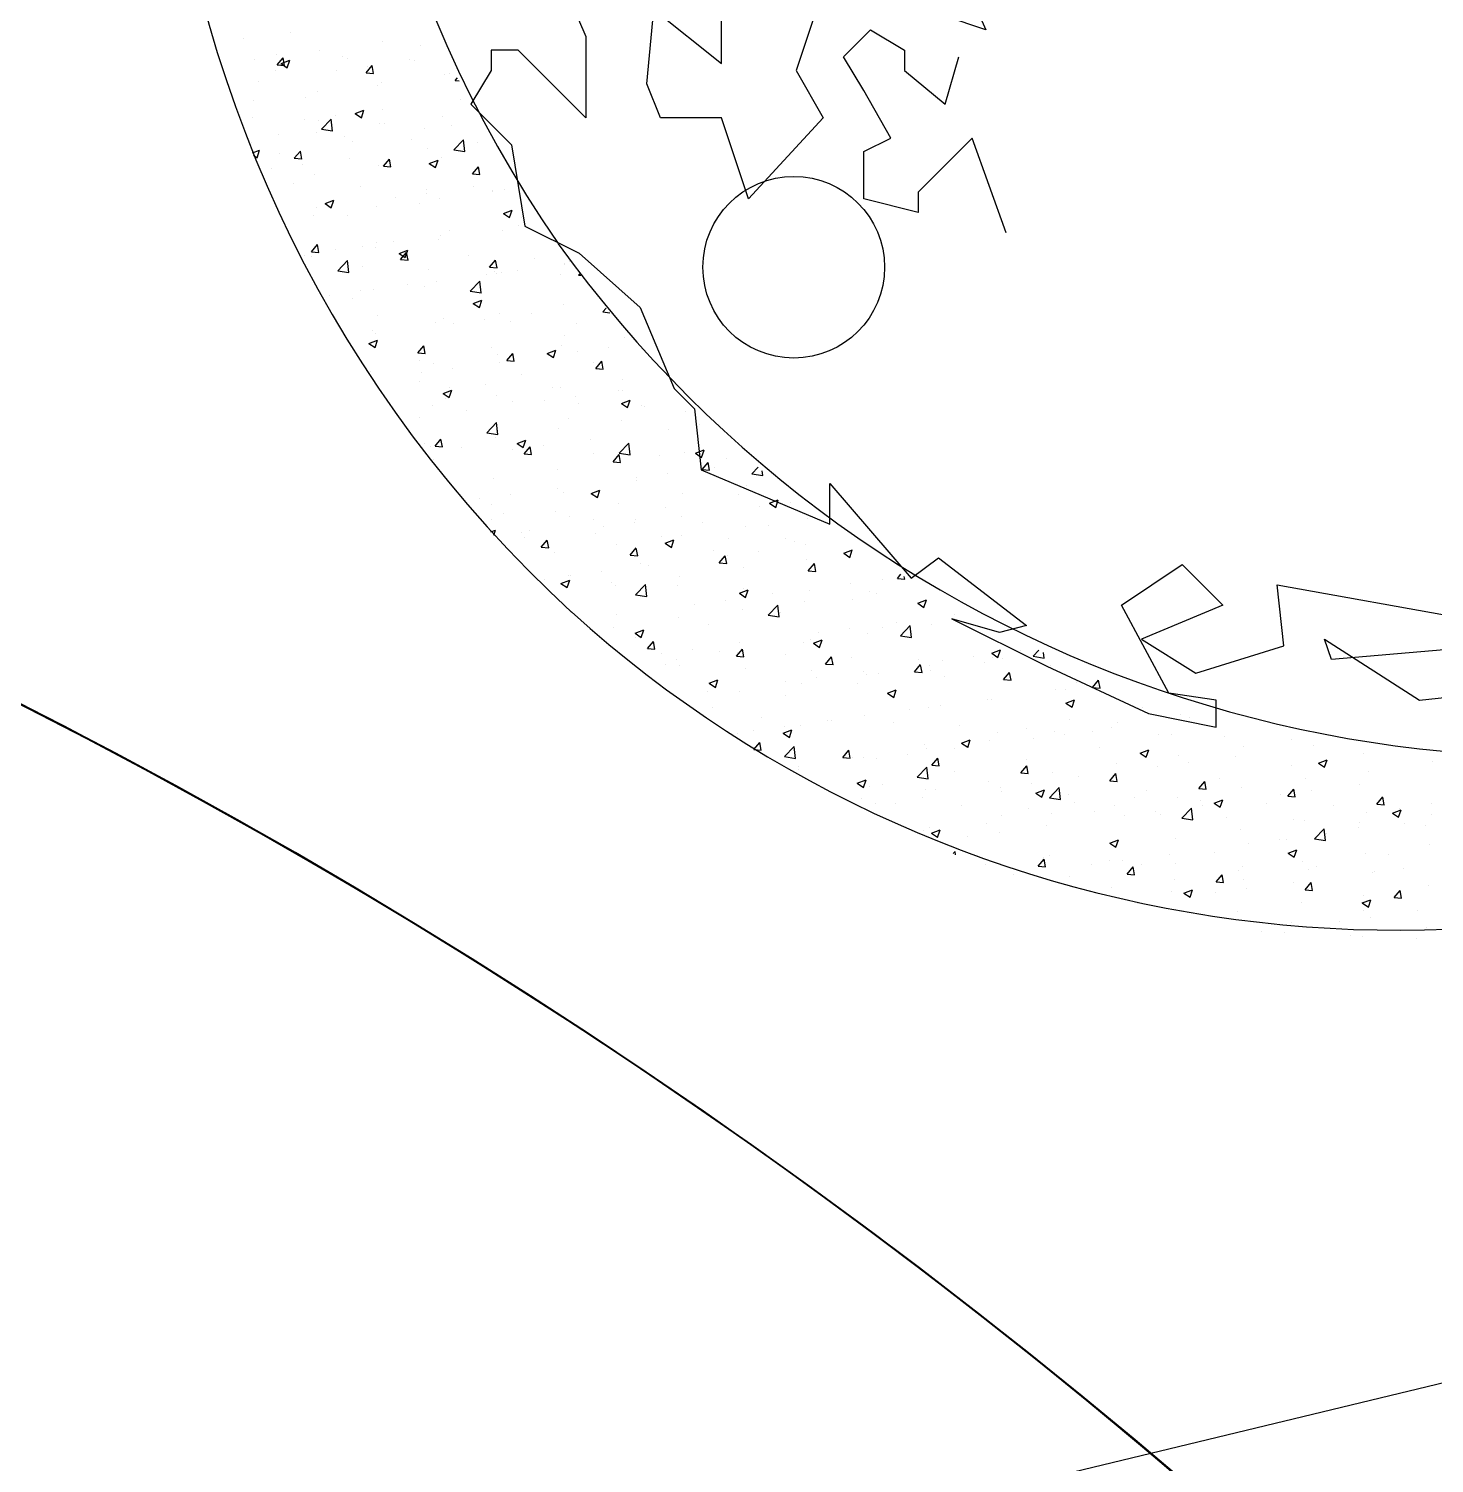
# Model space of a CAD drawing. Extents: x 652 to 897, y 187 to 370.
# Drawn here: x 833.839 to 834.377, y 228.472 to 229.021 of the extents above; entities that cross this region are included whole.
import ezdxf

# ---------------------------------------------------------------- set-up
doc = ezdxf.new("R2010")
doc.units = 0
doc.layers.get('0').update_dxf_attribs({"linetype": 'CONTINUOUS'})
doc.layers.add('40', color=3, linetype='CONTINUOUS')
doc.layers.add('ROAD', color=1, linetype='CONTINUOUS')

# ---------------------------------------------------------------- blocks, each defined once
blk = doc.blocks.new('PLANT90')
for radius, start, end in [(5000, 98.1984, 120.329), (5000, 53.1984, 75.329), (4350, 98.1984, 120.329), (4350, 53.1984, 75.329), (5000, 143.1984, 165.329), (4350, 143.1984, 165.329), (5000, 8.1984, 30.329), (4350, 8.1984, 30.329), (4350, 188.1984, 210.329), (5000, 188.1984, 210.329), (4350, 323.1984, 345.329), (5000, 323.1984, 345.329), (4350, 233.1984, 255.329), (4350, 278.1984, 300.329), (5000, 233.1984, 255.329), (5000, 278.1984, 300.329)]:
    blk.add_arc((121.2, -11.9), radius, start, end)
blk = doc.blocks.new('WH34')
at = {"layer": '40', "color": 3}
for p, q in [((-261.46, -85.57), (-261.46, -85.57)), ((-251.99, -84.32), (-251.99, -84.32)), ((-233.46, -86.16), (-233.46, -86.16)), ((-254.89, -88.72), (-254.89, -88.72)), ((-254.77, -90.92), (-253.56, -89.48)), ((-253.27, -91.05), (-253.56, -89.49)), ((-246.29, -87.92), (-246.29, -87.92)), ((-241.55, -89.29), (-241.55, -89.29)), ((-240.56, -89.56), (-240.56, -89.56)), ((-225.98, -87.06), (-225.98, -87.06)), ((-259.28, -89.79), (-259.28, -89.79)), ((-255.14, -92.07), (-255.14, -92.07)), ((-254.77, -90.92), (-253.27, -91.05)), ((-253.95, -90.62), (-252.2, -89.95)), ((-253.95, -90.62), (-252.71, -91.46)), ((-252.71, -91.46), (-252.2, -89.95)), ((-242.77, -92.1), (-242.77, -92.1)), ((-236.84, -92.49), (-235.63, -91.05)), ((-236.52, -91.28), (-236.52, -91.28)), ((-235.34, -92.62), (-235.63, -91.05)), ((-228.2, -89.85), (-228.2, -89.85)), ((-227.05, -90.03), (-227.05, -90.03)), ((-258.56, -94.18), (-258.56, -94.18)), ((-236.84, -92.49), (-235.34, -92.62)), ((-234.57, -95.05), (-234.57, -95.05)), ((-233.76, -94.48), (-233.76, -94.48)), ((-221.13, -92.88), (-221.13, -92.88)), ((-219.99, -92.55), (-219.99, -92.55)), ((-218.9, -94.06), (-218.42, -93.48)), ((-218.9, -94.06), (-218.1, -94.13)), ((-259.58, -98.11), (-259.58, -98.11)), ((-249.15, -97.56), (-249.15, -97.56)), ((-246.6, -96.24), (-246.6, -96.24)), ((-217.84, -97.82), (-217.84, -97.82)), ((-243.09, -101.14), (-243.09, -101.14)), ((-239.03, -100.69), (-237.28, -100.02)), ((-239.03, -100.69), (-237.79, -101.53)), ((-237.79, -101.53), (-237.28, -100.02)), ((-233.62, -99.89), (-233.62, -99.89)), ((-259.76, -101.5), (-259.76, -101.5)), ((-249.35, -101.96), (-249.35, -101.96)), ((-246.42, -102.06), (-246.42, -102.06)), ((-245.85, -103.87), (-243.91, -101.84)), ((-245.85, -103.87), (-243.63, -104.21)), ((-243.63, -104.22), (-243.91, -101.84)), ((-234.06, -102.8), (-234.06, -102.8)), ((-233.07, -102.63), (-233.07, -102.63)), ((-225.03, -103.8), (-225.03, -103.8)), ((-221.44, -101.2), (-221.44, -101.2)), ((-219.72, -103.19), (-219.72, -103.19)), ((-259.88, -106.44), (-259.88, -106.44)), ((-254.49, -104.86), (-254.49, -104.86)), ((-246.9, -104.56), (-246.9, -104.56)), ((-241.14, -105.42), (-241.14, -105.42)), ((-239.61, -106.31), (-239.61, -106.31)), ((-227.8, -105.99), (-227.8, -105.99)), ((-219.17, -108.01), (-217.23, -105.98)), ((-218.15, -106.85), (-218.15, -106.85)), ((-216.95, -108.35), (-217.23, -105.98)), ((-214.45, -106.55), (-214.45, -106.55)), ((-259.71, -108.63), (-258.29, -108.08)), ((-259.52, -109.1), (-258.79, -109.59)), ((-258.79, -109.59), (-258.29, -108.08)), ((-254.19, -108.81), (-254.19, -108.81)), ((-251.3, -109.72), (-250.09, -108.29)), ((-251.3, -109.72), (-249.8, -109.85)), ((-249.8, -109.86), (-250.09, -108.29)), ((-240.2, -109.75), (-240.2, -109.75)), ((-224.41, -107.68), (-224.41, -107.68)), ((-221.74, -109.52), (-221.74, -109.52)), ((-219.17, -108.01), (-216.95, -108.35)), ((-255.93, -111.82), (-255.93, -111.82)), ((-249.67, -111), (-249.67, -111)), ((-234.37, -111.12), (-234.37, -111.12)), ((-233.37, -111.29), (-232.16, -109.86)), ((-233.37, -111.29), (-231.87, -111.42)), ((-231.87, -111.43), (-232.16, -109.86)), ((-224.11, -110.75), (-222.36, -110.08)), ((-224.11, -110.75), (-222.86, -111.59)), ((-222.87, -111.6), (-222.36, -110.08)), ((-215.44, -112.86), (-214.23, -111.43)), ((-213.94, -112.99), (-214.23, -111.43)), ((-251.39, -114.77), (-251.39, -114.77)), ((-247.2, -112.88), (-247.2, -112.88)), ((-238.04, -115.33), (-238.04, -115.33)), ((-215.44, -112.86), (-213.94, -112.99)), ((-215.26, -115.47), (-215.26, -115.47)), ((-245.11, -118.82), (-243.36, -118.15)), ((-243.87, -119.66), (-243.36, -118.15)), ((-230.99, -117.54), (-230.99, -117.54)), ((-224.73, -116.71), (-224.73, -116.71)), ((-224.7, -115.9), (-224.7, -115.9)), ((-222.04, -117.85), (-222.04, -117.85)), ((-211.48, -116.22), (-211.48, -116.22)), ((-211.35, -116.46), (-211.35, -116.46)), ((-209.06, -115.97), (-209.06, -115.97)), ((-247.51, -121.21), (-247.51, -121.21)), ((-246.78, -119.61), (-246.78, -119.61)), ((-245.11, -118.82), (-243.87, -119.66)), ((-240.64, -121.22), (-240.64, -121.22)), ((-234.67, -119.45), (-234.67, -119.45)), ((-226.06, -118.72), (-226.06, -118.72)), ((-209.19, -120.82), (-207.43, -120.15)), ((-209.19, -120.82), (-207.94, -121.66)), ((-207.94, -121.66), (-207.44, -120.15)), ((-220.07, -124.21), (-220.07, -124.21)), ((-206.05, -123.25), (-206.05, -123.25)), ((-205.49, -121.71), (-205.49, -121.71)), ((-247.83, -128.53), (-246.62, -127.09)), ((-246.34, -128.66), (-246.63, -127.09)), ((-234.65, -126.71), (-234.65, -126.71)), ((-231.31, -126.57), (-231.31, -126.57)), ((-222.35, -126.17), (-222.35, -126.17)), ((-221.84, -125.33), (-221.84, -125.33)), ((-209.36, -124.29), (-209.36, -124.29)), ((-249.23, -129.21), (-249.23, -129.21)), ((-247.83, -128.53), (-246.34, -128.66)), ((-247.81, -129.53), (-247.81, -129.53)), ((-242.91, -128.11), (-242.91, -128.11)), ((-237.57, -127.4), (-237.57, -127.4)), ((-234.98, -127.77), (-234.98, -127.77)), ((-230.19, -128.88), (-228.44, -128.21)), ((-230.19, -128.88), (-228.95, -129.72)), ((-229.9, -130.1), (-228.69, -128.66)), ((-229.57, -128.67), (-229.57, -128.67)), ((-228.95, -129.72), (-228.44, -128.21)), ((-228.4, -130.23), (-228.69, -128.66)), ((-216.22, -129.24), (-216.22, -129.24)), ((-202.88, -129.8), (-202.88, -129.8)), ((-242.54, -132.36), (-240.59, -130.33)), ((-242.54, -132.36), (-240.32, -132.7)), ((-240.32, -132.71), (-240.59, -130.33)), ((-237.64, -131.47), (-237.64, -131.47)), ((-229.9, -130.1), (-228.4, -130.23)), ((-224.3, -132.03), (-224.3, -132.03)), ((-211.97, -131.67), (-210.76, -130.23)), ((-211.97, -131.67), (-210.47, -131.8)), ((-210.95, -132.6), (-210.95, -132.6)), ((-210.47, -131.8), (-210.76, -130.23)), ((-209.67, -132.62), (-209.67, -132.62)), ((-206.37, -132.28), (-206.37, -132.28)), ((-196.9, -131.04), (-196.9, -131.04)), ((-196.83, -130.86), (-196.83, -130.86)), ((-195.94, -130.46), (-195.94, -130.46)), ((-228.42, -135.19), (-228.42, -135.19)), ((-225.1, -135.46), (-225.1, -135.46)), ((-222.65, -134.49), (-222.65, -134.49)), ((-215.86, -136.5), (-213.91, -134.47)), ((-213.64, -136.84), (-213.91, -134.47)), ((-212.63, -133.11), (-212.63, -133.11)), ((-210.52, -132.96), (-210.52, -132.96)), ((-197.6, -133.16), (-197.6, -133.16)), ((-194.03, -133.24), (-193.81, -132.97)), ((-194.03, -133.24), (-193.59, -133.27)), ((-244.14, -137.26), (-244.14, -137.26)), ((-239.68, -137.96), (-239.68, -137.96)), ((-237.88, -136.43), (-237.88, -136.43)), ((-235.28, -136.09), (-235.28, -136.09)), ((-215.86, -136.5), (-213.63, -136.84)), ((-215.27, -138.95), (-213.52, -138.28)), ((-214.03, -139.79), (-213.52, -138.28)), ((-234.54, -141.38), (-234.54, -141.38)), ((-215.27, -138.95), (-214.02, -139.79)), ((-209.97, -140.94), (-209.97, -140.94)), ((-203.48, -140.9), (-203.48, -140.9)), ((-197.14, -139.18), (-197.14, -139.18)), ((-189.18, -140.64), (-188.49, -139.92)), ((-189.18, -140.64), (-187.74, -140.86)), ((-235.58, -144.41), (-235.58, -144.41)), ((-222.96, -142.81), (-222.96, -142.81)), ((-221.2, -141.95), (-221.2, -141.95)), ((-219.2, -142.97), (-219.2, -142.97)), ((-212.95, -142.14), (-212.95, -142.14)), ((-207.85, -142.51), (-207.85, -142.51)), ((-194.5, -143.07), (-194.5, -143.07)), ((-236.27, -147.01), (-234.52, -146.34)), ((-236.27, -147.01), (-235.03, -147.85)), ((-235.03, -147.85), (-234.52, -146.34)), ((-234.99, -145.05), (-234.99, -145.05)), ((-196.97, -145.37), (-196.97, -145.37)), ((-184.81, -145.9), (-184.81, -145.9)), ((-226.43, -148.9), (-225.22, -147.47)), ((-226.43, -148.9), (-224.93, -149.03)), ((-224.94, -149.04), (-225.22, -147.47)), ((-211.55, -147.87), (-211.55, -147.87)), ((-210.28, -149.26), (-210.28, -149.26)), ((-208.5, -150.47), (-207.29, -149.03)), ((-207, -150.6), (-207.29, -149.04)), ((-200.35, -149.01), (-198.6, -148.34)), ((-200.35, -149.01), (-199.1, -149.85)), ((-199.1, -149.86), (-198.6, -148.34)), ((-197.44, -147.5), (-197.44, -147.5)), ((-194.27, -148.68), (-194.27, -148.68)), ((-188.01, -147.86), (-188.01, -147.86)), ((-235.89, -152.74), (-235.89, -152.74)), ((-226.13, -150.38), (-226.13, -150.38)), ((-225.78, -152.83), (-225.78, -152.83)), ((-223.26, -151.14), (-223.26, -151.14)), ((-219.52, -152), (-219.52, -152)), ((-210.05, -150.76), (-210.05, -150.76)), ((-208.5, -150.47), (-207, -150.6)), ((-190.98, -150.86), (-190.98, -150.86)), ((-190.57, -152.04), (-189.36, -150.6)), ((-190.57, -152.04), (-189.07, -152.17)), ((-189.07, -152.17), (-189.36, -150.61)), ((-226.06, -154.72), (-226.06, -154.72)), ((-220.14, -155.87), (-220.14, -155.87)), ((-212.72, -155.28), (-212.72, -155.28)), ((-205.56, -153.36), (-205.56, -153.36)), ((-199.37, -155.85), (-199.37, -155.85)), ((-197.74, -155.82), (-197.74, -155.82)), ((-185.12, -154.22), (-185.12, -154.22)), ((-221.35, -157.08), (-219.6, -156.41)), ((-221.35, -157.08), (-220.11, -157.92)), ((-220.79, -158.08), (-220.79, -158.08)), ((-220.11, -157.92), (-219.6, -156.41)), ((-210.58, -157.58), (-210.58, -157.58)), ((-207.45, -158.64), (-207.45, -158.64)), ((-200.84, -158.54), (-200.84, -158.54)), ((-194.58, -157.72), (-194.58, -157.72)), ((-186.03, -156.41), (-186.03, -156.41)), ((-185.42, -159.08), (-183.67, -158.41)), ((-185.12, -156.47), (-185.12, -156.47)), ((-184.18, -159.92), (-183.67, -158.41)), ((-223.56, -159.46), (-223.56, -159.46)), ((-216.63, -160.62), (-216.63, -160.62)), ((-194.1, -159.21), (-194.1, -159.21)), ((-185.42, -159.08), (-184.18, -159.92)), ((-181.43, -159.61), (-181.43, -159.61)), ((-180.76, -159.77), (-180.76, -159.77)), ((-172.44, -160.67), (-172.44, -160.67)), ((-226.1, -161.86), (-226.1, -161.86)), ((-212.54, -164.99), (-210.6, -162.96)), ((-210.32, -165.34), (-210.6, -162.96)), ((-210.59, -164.61), (-210.59, -164.61)), ((-198.05, -164.15), (-198.05, -164.15)), ((-196.01, -162.11), (-196.01, -162.11)), ((-185.42, -162.55), (-185.42, -162.55)), ((-175.9, -164.25), (-175.9, -164.25)), ((-169.64, -163.43), (-169.64, -163.43)), ((-225.17, -167.12), (-225.17, -167.12)), ((-222.96, -167.71), (-221.76, -166.27)), ((-221.47, -167.84), (-221.76, -166.27)), ((-212.54, -164.99), (-210.32, -165.33)), ((-210.88, -165.91), (-210.88, -165.91)), ((-206.43, -167.14), (-204.68, -166.47)), ((-206.43, -167.14), (-205.18, -167.98)), ((-205.19, -167.98), (-204.68, -166.47)), ((-201.16, -167.58), (-201.16, -167.58)), ((-191.69, -166.33), (-191.69, -166.33)), ((-185.86, -169.13), (-183.92, -167.1)), ((-183.64, -169.47), (-183.92, -167.1)), ((-223.87, -167.78), (-223.87, -167.78)), ((-223.21, -170.48), (-223.21, -170.48)), ((-222.96, -167.71), (-221.47, -167.84)), ((-217.69, -167.99), (-217.69, -167.99)), ((-207.42, -168.4), (-207.42, -168.4)), ((-205.03, -169.28), (-203.82, -167.84)), ((-205.03, -169.28), (-203.53, -169.41)), ((-204.35, -168.56), (-204.35, -168.56)), ((-203.54, -169.41), (-203.82, -167.84)), ((-191, -169.12), (-191, -169.12)), ((-187.1, -170.84), (-185.89, -169.41)), ((-185.6, -170.98), (-185.89, -169.41)), ((-185.86, -169.13), (-183.64, -169.47)), ((-177.66, -169.68), (-177.66, -169.68)), ((-172.74, -168.99), (-172.74, -168.99)), ((-170.5, -169.14), (-168.75, -168.47)), ((-170.5, -169.14), (-169.26, -169.98)), ((-169.26, -169.99), (-168.75, -168.48)), ((-164.31, -170.25), (-164.31, -170.25)), ((-198.35, -172.47), (-198.35, -172.47)), ((-187.1, -170.84), (-185.6, -170.98)), ((-185.72, -170.87), (-185.72, -170.87)), ((-176.22, -173.29), (-176.22, -173.29)), ((-169.17, -172.41), (-167.96, -170.98)), ((-169.17, -172.41), (-167.67, -172.54)), ((-167.67, -172.55), (-167.96, -170.98)), ((-167.89, -172.02), (-167.89, -172.02)), ((-166.75, -172.04), (-166.75, -172.04)), ((-159.18, -173.26), (-157.9, -171.93)), ((-159.18, -173.26), (-156.96, -173.61)), ((-156.96, -173.61), (-157.07, -172.65)), ((-211.19, -174.23), (-211.19, -174.23)), ((-198.27, -176.19), (-198.27, -176.19)), ((-182.48, -174.11), (-182.48, -174.11)), ((-182.47, -174.53), (-182.47, -174.53)), ((-160.21, -175.56), (-160.21, -175.56)), ((-214, -178.26), (-214, -178.26)), ((-207.74, -177.44), (-207.74, -177.44)), ((-197.05, -177.03), (-197.05, -177.03)), ((-191.51, -177.21), (-189.76, -176.54)), ((-191.51, -177.21), (-190.26, -178.05)), ((-190.26, -178.05), (-189.76, -176.54)), ((-173.04, -177.32), (-173.04, -177.32)), ((-161.9, -177.51), (-161.9, -177.51)), ((-155.58, -179.21), (-153.83, -178.54)), ((-154.34, -180.05), (-153.83, -178.54)), ((-151.28, -179), (-151.28, -179)), ((-211.63, -179.53), (-211.63, -179.53)), ((-209.21, -181.33), (-209.21, -181.33)), ((-198.66, -180.79), (-198.66, -180.79)), ((-195.87, -181.89), (-195.87, -181.89)), ((-186.03, -179.19), (-186.03, -179.19)), ((-176.48, -180.02), (-176.48, -180.02)), ((-173.33, -181.9), (-173.33, -181.9)), ((-157.54, -179.82), (-157.54, -179.82)), ((-155.58, -179.21), (-154.33, -180.05)), ((-211.74, -184.97), (-210.76, -184.6)), ((-211.49, -182.55), (-211.49, -182.55)), ((-211.11, -185.65), (-210.76, -184.6)), ((-203.94, -184.69), (-203.94, -184.69)), ((-191.06, -182.52), (-191.06, -182.52)), ((-189.06, -183.97), (-189.06, -183.97)), ((-182.8, -183.15), (-182.8, -183.15)), ((-182.52, -182.46), (-182.52, -182.46)), ((-169.18, -183.02), (-169.18, -183.02)), ((-160.51, -183.88), (-160.51, -183.88)), ((-155.83, -183.59), (-155.83, -183.59)), ((-147.88, -182.28), (-147.88, -182.28)), ((-205.64, -185.02), (-205.64, -185.02)), ((-204.85, -186.05), (-204.85, -186.05)), ((-201.56, -188.08), (-200.35, -186.64)), ((-200.07, -188.21), (-200.36, -186.65)), ((-190.6, -185.25), (-190.6, -185.25)), ((-186.33, -187.51), (-186.33, -187.51)), ((-177.25, -185.82), (-177.25, -185.82)), ((-176.58, -187.27), (-174.83, -186.6)), ((-176.58, -187.27), (-175.34, -188.11)), ((-175.34, -188.11), (-174.83, -186.6)), ((-173.35, -185.64), (-173.35, -185.64)), ((-163.91, -186.38), (-163.91, -186.38)), ((-152.35, -186.26), (-152.35, -186.26)), ((-150.56, -186.94), (-150.56, -186.94)), ((-148.39, -187.61), (-148.39, -187.61)), ((-201.56, -188.08), (-200.07, -188.21)), ((-198.96, -189.11), (-198.96, -189.11)), ((-183.63, -189.65), (-182.42, -188.21)), ((-183.63, -189.65), (-182.13, -189.78)), ((-182.14, -189.78), (-182.42, -188.22)), ((-166.93, -188.76), (-166.93, -188.76)), ((-165.7, -191.22), (-164.49, -189.78)), ((-164.2, -191.35), (-164.49, -189.78)), ((-164.12, -189.68), (-164.12, -189.68)), ((-157.86, -188.86), (-157.86, -188.86)), ((-148.19, -190.6), (-148.19, -190.6)), ((-140.65, -189.28), (-138.9, -188.6)), ((-140.65, -189.28), (-139.41, -190.11)), ((-139.41, -190.12), (-138.91, -188.61)), ((-189.38, -193.01), (-189.38, -193.01)), ((-181.51, -191.27), (-181.51, -191.27)), ((-179.91, -191.76), (-179.91, -191.76)), ((-165.7, -191.22), (-164.2, -191.35)), ((-160.82, -192.2), (-160.82, -192.2)), ((-147.77, -192.79), (-146.56, -191.35)), ((-147.77, -192.79), (-146.27, -192.92)), ((-146.27, -192.92), (-146.56, -191.35)), ((-129.83, -194.36), (-129.11, -193.5)), ((-200.84, -194.6), (-200.84, -194.6)), ((-197.59, -195.34), (-195.84, -194.67)), ((-197.59, -195.34), (-196.35, -196.18)), ((-196.35, -196.18), (-195.84, -194.67)), ((-196.09, -193.77), (-196.09, -193.77)), ((-195.63, -193.83), (-195.63, -193.83)), ((-187.5, -195.17), (-187.5, -195.17)), ((-186.64, -195.83), (-186.64, -195.83)), ((-182.55, -197.62), (-180.6, -195.59)), ((-180.33, -197.96), (-180.6, -195.59)), ((-174.15, -195.73), (-174.15, -195.73)), ((-173.65, -193.96), (-173.65, -193.96)), ((-160.81, -196.29), (-160.81, -196.29)), ((-139.18, -195.39), (-139.18, -195.39)), ((-132.92, -194.57), (-132.92, -194.57)), ((-129.83, -194.36), (-128.34, -194.49)), ((-128.34, -194.49), (-128.44, -193.93)), ((-199.26, -197.44), (-199.26, -197.44)), ((-182.55, -197.62), (-180.32, -197.96)), ((-164.44, -198.72), (-164.44, -198.72)), ((-161.66, -197.34), (-159.91, -196.67)), ((-161.66, -197.34), (-160.42, -198.18)), ((-160.42, -198.18), (-159.91, -196.67)), ((-154.97, -197.47), (-154.97, -197.47)), ((-148.49, -198.92), (-148.49, -198.92)), ((-147.46, -196.86), (-147.46, -196.86)), ((-138.8, -198.68), (-138.8, -198.68)), ((-135.51, -197.05), (-135.51, -197.05)), ((-134.12, -197.42), (-134.12, -197.42)), ((-125.73, -199.34), (-123.98, -198.67)), ((-125.73, -199.34), (-124.49, -200.18)), ((-124.49, -200.18), (-123.98, -198.67)), ((-186.48, -201.62), (-186.48, -201.62)), ((-173.96, -202.28), (-173.96, -202.28)), ((-170.69, -199.54), (-170.69, -199.54)), ((-161.12, -200.52), (-161.12, -200.52)), ((-155.87, -201.76), (-153.92, -199.73)), ((-155.87, -201.76), (-153.64, -202.1)), ((-153.64, -202.1), (-153.92, -199.73)), ((-153.38, -201.18), (-153.38, -201.18)), ((-118.23, -201.66), (-118.23, -201.66)), ((-186.94, -204.16), (-186.94, -204.16)), ((-182.67, -205.4), (-180.92, -204.73)), ((-181.42, -206.24), (-180.92, -204.73)), ((-167.96, -203.68), (-167.96, -203.68)), ((-139.5, -204.43), (-139.5, -204.43)), ((-132.81, -204.16), (-132.81, -204.16)), ((-130.03, -203.18), (-130.03, -203.18)), ((-129.19, -205.89), (-127.24, -203.86)), ((-126.96, -206.24), (-127.24, -203.87)), ((-122.98, -203.61), (-122.98, -203.61)), ((-182.67, -205.4), (-181.42, -206.24)), ((-182.54, -206.18), (-182.54, -206.18)), ((-180.16, -208.45), (-178.95, -207.02)), ((-178.67, -208.59), (-178.96, -207.02)), ((-161.54, -207.33), (-161.54, -207.33)), ((-148.8, -207.24), (-148.8, -207.24)), ((-147.39, -206.67), (-147.39, -206.67)), ((-146.74, -207.4), (-144.99, -206.73)), ((-146.74, -207.4), (-145.49, -208.24)), ((-145.76, -205.25), (-145.76, -205.25)), ((-145.5, -208.25), (-144.99, -206.74)), ((-135.81, -205.37), (-135.81, -205.37)), ((-129.19, -205.89), (-126.96, -206.24)), ((-180.16, -208.45), (-178.67, -208.59)), ((-179.02, -208.5), (-179.02, -208.5)), ((-177.27, -209.4), (-177.27, -209.4)), ((-174.26, -210.6), (-174.26, -210.6)), ((-171.01, -208.58), (-171.01, -208.58)), ((-165.67, -209.07), (-165.67, -209.07)), ((-162.23, -210.02), (-161.02, -208.59)), ((-162.23, -210.02), (-160.73, -210.15)), ((-161.97, -209.17), (-161.97, -209.17)), ((-161.42, -208.84), (-161.42, -208.84)), ((-160.73, -210.16), (-161.02, -208.59)), ((-152.33, -209.63), (-152.33, -209.63)), ((-144.3, -211.59), (-143.09, -210.16)), ((-142.8, -211.73), (-143.09, -210.16)), ((-138.98, -210.2), (-138.98, -210.2)), ((-125.64, -210.76), (-125.64, -210.76)), ((-120.82, -210.96), (-120.82, -210.96)), ((-114.56, -210.14), (-114.56, -210.14)), ((-110.81, -209.41), (-109.06, -208.73)), ((-110.81, -209.41), (-109.57, -210.25)), ((-110.65, -210.33), (-110.65, -210.33)), ((-109.57, -210.25), (-109.06, -208.74)), ((-108.68, -210.41), (-108.68, -210.41)), ((-105.09, -208.89), (-105.09, -208.89)), ((-102.5, -210.03), (-101.34, -208.82)), ((-102.5, -210.03), (-100.28, -210.38)), ((-100.28, -210.38), (-100.41, -209.25)), ((-176.55, -211.67), (-176.55, -211.67)), ((-173.75, -211.86), (-173.75, -211.86)), ((-160.4, -212.43), (-160.4, -212.43)), ((-147.06, -212.99), (-147.06, -212.99)), ((-144.3, -211.59), (-142.8, -211.72)), ((-136.61, -213.04), (-136.61, -213.04)), ((-136.12, -213.69), (-136.12, -213.69)), ((-133.71, -213.55), (-133.71, -213.55)), ((-126.37, -213.16), (-125.16, -211.72)), ((-126.37, -213.16), (-124.87, -213.29)), ((-124.87, -213.29), (-125.16, -211.73)), ((-123.28, -211.93), (-123.28, -211.93)), ((-123.26, -212.91), (-123.26, -212.91)), ((-112.29, -211.32), (-112.29, -211.32)), ((-108.43, -214.73), (-107.23, -213.29)), ((-106.94, -214.86), (-107.23, -213.3)), ((-98.95, -211.89), (-98.95, -211.89)), ((-167.74, -215.47), (-165.99, -214.8)), ((-167.74, -215.47), (-166.5, -216.31)), ((-166.5, -216.31), (-165.99, -214.8)), ((-152.33, -215.11), (-152.33, -215.11)), ((-149.1, -215.57), (-149.1, -215.57)), ((-146.07, -214.29), (-146.07, -214.29)), ((-137.84, -215.42), (-137.84, -215.42)), ((-120.37, -214.12), (-120.37, -214.12)), ((-108.43, -214.73), (-106.94, -214.86)), ((-107.02, -214.68), (-107.02, -214.68)), ((-95.88, -216.68), (-95.88, -216.68)), ((-93.68, -215.25), (-93.68, -215.25)), ((-90.5, -216.3), (-89.3, -214.86)), ((-90.5, -216.3), (-89.01, -216.43)), ((-89.62, -215.85), (-89.62, -215.85)), ((-89.01, -216.43), (-89.3, -214.86)), ((-168.12, -217.19), (-168.12, -217.19)), ((-161.73, -217.17), (-161.73, -217.17)), ((-152.42, -217.92), (-152.42, -217.92)), ((-131.82, -217.47), (-130.06, -216.8)), ((-131.82, -217.47), (-130.57, -218.31)), ((-130.57, -218.31), (-130.07, -216.8)), ((-111.67, -218.75), (-111.67, -218.75)), ((-110.96, -218.65), (-110.96, -218.65)), ((-97.97, -216.78), (-97.97, -216.78)), ((-95.89, -219.47), (-94.14, -218.8)), ((-95.89, -219.47), (-94.64, -220.31)), ((-94.64, -220.31), (-94.14, -218.8)), ((-167, -220.42), (-167, -220.42)), ((-157.3, -222.34), (-157.3, -222.34)), ((-136.42, -222.01), (-136.42, -222.01)), ((-127.39, -220.83), (-127.39, -220.83)), ((-123.58, -220.25), (-123.58, -220.25)), ((-121.14, -220), (-121.14, -220)), ((-80.56, -220.32), (-80.56, -220.32)), ((-72.81, -221.74), (-72.81, -221.74)), ((-70.94, -222.39), (-70.94, -222.39)), ((-158.91, -224.97), (-158.91, -224.97)), ((-152.82, -225.53), (-151.07, -224.86)), ((-152.65, -224.15), (-152.65, -224.15)), ((-151.58, -226.37), (-151.07, -224.86)), ((-149.4, -223.89), (-149.4, -223.89)), ((-143.96, -222.9), (-143.96, -222.9)), ((-143.18, -222.9), (-143.18, -222.9)), ((-130.61, -223.47), (-130.61, -223.47)), ((-117.27, -224.03), (-117.27, -224.03)), ((-109.72, -225.33), (-109.72, -225.33)), ((-103.92, -224.6), (-103.92, -224.6)), ((-98.27, -225.1), (-98.27, -225.1)), ((-95.14, -222.83), (-95.14, -222.83)), ((-90.57, -225.16), (-90.57, -225.16)), ((-86.73, -224.47), (-86.73, -224.47)), ((-85.44, -223.34), (-85.44, -223.34)), ((-162.03, -225.49), (-162.03, -225.49)), ((-158.76, -228.83), (-157.55, -227.39)), ((-157.27, -228.96), (-157.56, -227.39)), ((-152.82, -225.53), (-151.58, -226.37)), ((-152.55, -230.25), (-150.61, -228.22)), ((-150.33, -230.59), (-150.61, -228.22)), ((-124.3, -227.83), (-124.3, -227.83)), ((-116.89, -227.54), (-115.14, -226.86)), ((-116.89, -227.54), (-115.65, -228.37)), ((-115.65, -228.38), (-115.14, -226.87)), ((-111.26, -226.98), (-111.26, -226.98)), ((-102.45, -226.54), (-102.45, -226.54)), ((-96.2, -225.71), (-96.2, -225.71)), ((-77.23, -225.72), (-77.23, -225.72)), ((-74.57, -225.81), (-74.57, -225.81)), ((-63.88, -226.29), (-63.88, -226.29)), ((-60.13, -228.19), (-60.13, -228.19)), ((-50.54, -226.85), (-50.54, -226.85)), ((-46, -228.1), (-46, -228.1)), ((-158.76, -228.83), (-157.27, -228.96)), ((-152.55, -230.25), (-150.33, -230.59)), ((-140.83, -230.4), (-139.62, -228.96)), ((-140.83, -230.4), (-139.33, -230.53)), ((-139.33, -230.53), (-139.62, -228.96)), ((-138.87, -230.33), (-138.87, -230.33)), ((-136.72, -230.34), (-136.72, -230.34)), ((-133.97, -230.69), (-133.97, -230.69)), ((-127.71, -229.86), (-127.71, -229.86)), ((-123.89, -228.58), (-123.89, -228.58)), ((-122.9, -231.97), (-121.69, -230.53)), ((-121.4, -232.1), (-121.69, -230.53)), ((-118.24, -228.62), (-118.24, -228.62)), ((-103.73, -230.82), (-103.73, -230.82)), ((-89.15, -228.31), (-89.15, -228.31)), ((-80.96, -229.54), (-79.21, -228.87)), ((-80.96, -229.54), (-79.72, -230.38)), ((-79.72, -230.38), (-79.21, -228.87)), ((-73.12, -230.06), (-73.12, -230.06)), ((-61.79, -230.18), (-61.79, -230.18)), ((-45.04, -231.54), (-43.29, -230.87)), ((-43.79, -232.38), (-43.29, -230.87)), ((-35.86, -229.56), (-35.86, -229.56)), ((-149.76, -232.76), (-149.76, -232.76)), ((-149.71, -232.21), (-149.71, -232.21)), ((-125.87, -234.38), (-123.92, -232.36)), ((-123.65, -234.73), (-123.93, -232.36)), ((-122.9, -231.97), (-121.4, -232.1)), ((-118.3, -233.32), (-118.3, -233.32)), ((-104.96, -233.53), (-103.76, -232.1)), ((-104.96, -233.53), (-103.47, -233.67)), ((-103.47, -233.67), (-103.76, -232.1)), ((-98.58, -233.42), (-98.58, -233.42)), ((-87.03, -235.1), (-85.83, -233.67)), ((-85.54, -235.24), (-85.83, -233.67)), ((-85.74, -231.66), (-85.74, -231.66)), ((-77.52, -232.25), (-77.52, -232.25)), ((-71.26, -231.42), (-71.26, -231.42)), ((-50.44, -232.06), (-50.44, -232.06)), ((-45.04, -231.54), (-43.79, -232.38)), ((-34.97, -233.15), (-34.97, -233.15)), ((-21.99, -231.28), (-21.99, -231.28)), ((-137.9, -235.6), (-136.15, -234.93)), ((-137.9, -235.6), (-136.65, -236.44)), ((-136.66, -236.44), (-136.15, -234.93)), ((-135.48, -236.24), (-135.48, -236.24)), ((-132.88, -235.82), (-132.88, -235.82)), ((-125.87, -234.38), (-123.65, -234.73)), ((-124.19, -236.9), (-124.19, -236.9)), ((-122.13, -236.81), (-122.13, -236.81)), ((-111.56, -235.3), (-111.56, -235.3)), ((-109.03, -236.4), (-109.03, -236.4)), ((-102.77, -235.57), (-102.77, -235.57)), ((-101.97, -237.6), (-100.22, -236.93)), ((-100.73, -238.44), (-100.22, -236.93)), ((-99.19, -238.52), (-97.24, -236.49)), ((-96.97, -238.87), (-97.24, -236.49)), ((-93.3, -234.33), (-93.3, -234.33)), ((-87.03, -235.1), (-85.54, -235.23)), ((-69.1, -236.67), (-67.9, -235.24)), ((-69.1, -236.67), (-67.61, -236.8)), ((-67.61, -236.81), (-67.9, -235.24)), ((-65.02, -234.56), (-65.02, -234.56)), ((-60.43, -236.51), (-60.43, -236.51)), ((-51.17, -238.24), (-49.97, -236.8)), ((-49.68, -238.37), (-49.97, -236.81)), ((-47.6, -234.75), (-47.6, -234.75)), ((-36.85, -235.89), (-36.85, -235.89)), ((-137.03, -238.66), (-137.03, -238.66)), ((-134.29, -239.72), (-134.29, -239.72)), ((-130.21, -239.6), (-130.21, -239.6)), ((-124.82, -238.48), (-124.82, -238.48)), ((-108.79, -237.37), (-108.79, -237.37)), ((-101.97, -237.6), (-100.73, -238.44)), ((-99.19, -238.52), (-96.97, -238.87)), ((-95.44, -237.93), (-95.44, -237.93)), ((-94.18, -239.57), (-94.18, -239.57)), ((-82.1, -238.5), (-82.1, -238.5)), ((-79.6, -237.06), (-79.6, -237.06)), ((-73.42, -238.39), (-73.42, -238.39)), ((-68.75, -239.06), (-68.75, -239.06)), ((-66.04, -239.6), (-64.29, -238.93)), ((-66.04, -239.6), (-64.8, -240.44)), ((-64.8, -240.44), (-64.29, -238.93)), ((-55.41, -239.63), (-55.41, -239.63)), ((-52.58, -237.96), (-52.58, -237.96)), ((-51.17, -238.24), (-49.68, -238.37)), ((-46.32, -237.13), (-46.32, -237.13)), ((-33.24, -239.81), (-32.03, -238.37)), ((-33.24, -239.81), (-31.74, -239.94)), ((-31.75, -239.94), (-32.03, -238.38)), ((-22.29, -239.6), (-22.29, -239.6)), ((-116.86, -240.16), (-116.86, -240.16)), ((-108.76, -242.07), (-108.76, -242.07)), ((-103.52, -240.73), (-103.52, -240.73)), ((-98.88, -241.75), (-98.88, -241.75)), ((-90.17, -241.29), (-90.17, -241.29)), ((-86.05, -239.99), (-86.05, -239.99)), ((-84.09, -242.11), (-84.09, -242.11)), ((-77.83, -241.28), (-77.83, -241.28)), ((-76.83, -241.86), (-76.83, -241.86)), ((-72.51, -242.66), (-70.56, -240.63)), ((-72.51, -242.66), (-70.29, -243.01)), ((-70.29, -243.01), (-70.56, -240.63)), ((-68.37, -240.04), (-68.37, -240.04)), ((-63.48, -242.42), (-63.48, -242.42)), ((-42.06, -240.19), (-42.06, -240.19)), ((-35.28, -241.47), (-35.28, -241.47)), ((-30.11, -241.61), (-28.36, -240.93)), ((-30.11, -241.61), (-28.87, -242.44)), ((-28.87, -242.45), (-28.36, -240.94)), ((-28.72, -240.75), (-28.72, -240.75)), ((-22.31, -241.97), (-22.31, -241.97)), ((-124.5, -245.22), (-124.5, -245.22)), ((-123.34, -244.57), (-123.34, -244.57)), ((-122.98, -245.66), (-121.22, -244.99)), ((-121.73, -246.51), (-121.23, -244.99)), ((-111.87, -243.62), (-111.87, -243.62)), ((-109.35, -245.43), (-109.35, -245.43)), ((-99.88, -244.19), (-99.88, -244.19)), ((-60.74, -244.83), (-60.74, -244.83)), ((-50.14, -242.98), (-50.14, -242.98)), ((-47.9, -243.07), (-47.9, -243.07)), ((-45.83, -246.8), (-43.88, -244.77)), ((-43.61, -247.15), (-43.88, -244.77)), ((-36.89, -244.47), (-36.89, -244.47)), ((-36.79, -243.55), (-36.79, -243.55)), ((-27.64, -243.67), (-27.64, -243.67)), ((-23.44, -244.11), (-23.44, -244.11)), ((-122.98, -245.66), (-121.73, -246.5)), ((-115.61, -246.26), (-115.61, -246.26)), ((-87.05, -247.67), (-85.3, -246.99)), ((-87.05, -247.67), (-85.8, -248.51)), ((-86.35, -248.31), (-86.35, -248.31)), ((-85.8, -248.51), (-85.3, -247)), ((-73.72, -246.71), (-73.72, -246.71)), ((-59.15, -247.82), (-59.15, -247.82)), ((-52.9, -247), (-52.9, -247)), ((-51.47, -246.97), (-51.47, -246.97)), ((-45.83, -246.8), (-43.6, -247.14)), ((-43.43, -245.75), (-43.43, -245.75)), ((-22.59, -247.92), (-22.59, -247.92)), ((-118.61, -249.79), (-118.22, -249.33)), ((-118.1, -250), (-118.22, -249.34)), ((-113.76, -250.08), (-113.76, -250.08)), ((-101.5, -252.34), (-100.29, -250.9)), ((-100.42, -250.64), (-100.42, -250.64)), ((-100, -252.47), (-100.29, -250.91)), ((-99.19, -250.07), (-99.19, -250.07)), ((-87.07, -251.21), (-87.07, -251.21)), ((-84.41, -251.14), (-84.41, -251.14)), ((-74.94, -249.9), (-74.94, -249.9)), ((-66.05, -249.48), (-66.05, -249.48)), ((-51.12, -249.67), (-49.37, -249)), ((-51.12, -249.67), (-49.88, -250.51)), ((-49.88, -250.51), (-49.37, -249)), ((-48.21, -251.4), (-48.21, -251.4)), ((-35.58, -249.8), (-35.58, -249.8)), ((-30.9, -249.96), (-30.9, -249.96)), ((-112.17, -251.94), (-112.17, -251.94)), ((-106.46, -254.05), (-106.46, -254.05)), ((-101.5, -252.34), (-100, -252.47)), ((-90.67, -251.97), (-90.67, -251.97)), ((-83.56, -253.91), (-82.36, -252.47)), ((-83.56, -253.91), (-82.07, -254.04)), ((-82.07, -254.04), (-82.36, -252.47)), ((-80.63, -251.98), (-80.63, -251.98)), ((-73.73, -251.77), (-73.73, -251.77)), ((-65.63, -255.48), (-64.43, -254.04)), ((-64.14, -255.61), (-64.43, -254.04)), ((-61.04, -253.16), (-61.04, -253.16)), ((-60.38, -252.33), (-60.38, -252.33)), ((-47.03, -252.9), (-47.03, -252.9)), ((-45.48, -252.46), (-45.48, -252.46)), ((-34.22, -253.53), (-34.22, -253.53)), ((-33.69, -253.46), (-33.69, -253.46)), ((-27.96, -252.71), (-27.96, -252.71)), ((-95.21, -254.48), (-95.21, -254.48)), ((-86.65, -256.63), (-86.65, -256.63)), ((-74.03, -255.03), (-74.03, -255.03)), ((-72.12, -257.73), (-70.37, -257.06)), ((-70.88, -258.57), (-70.38, -257.06)), ((-65.63, -255.48), (-64.14, -255.61)), ((-60.06, -254.97), (-60.06, -254.97)), ((-59.47, -256.86), (-59.47, -256.86)), ((-50, -255.61), (-50, -255.61)), ((-47.7, -257.05), (-46.5, -255.61)), ((-47.7, -257.05), (-46.21, -257.18)), ((-46.21, -257.18), (-46.5, -255.61)), ((-29.77, -258.61), (-28.56, -257.18)), ((-28.28, -258.75), (-28.57, -257.18)), ((-22.9, -256.24), (-22.9, -256.24)), ((-81.52, -259.76), (-81.52, -259.76)), ((-74.64, -257.47), (-74.64, -257.47)), ((-72.12, -257.73), (-70.88, -258.57)), ((-65.73, -257.68), (-65.73, -257.68)), ((-48.51, -259.72), (-48.51, -259.72)), ((-36.2, -259.73), (-34.45, -259.06)), ((-36.2, -259.73), (-34.95, -260.57)), ((-35.88, -258.12), (-35.88, -258.12)), ((-34.95, -260.58), (-34.45, -259.06)), ((-29.77, -258.61), (-28.28, -258.75)), ((-61.35, -261.48), (-61.35, -261.48)), ((-35.93, -261.21), (-35.93, -261.21)), ((-34.53, -262.57), (-34.53, -262.57)), ((-25.07, -261.32), (-25.07, -261.32)), ((-56.58, -265.47), (-56.58, -265.47)), ((-51.9, -265.67), (-51.9, -265.67)), ((-50.51, -263.72), (-50.51, -263.72)), ((-40.79, -263.39), (-40.79, -263.39)), ((-23.2, -264.57), (-23.2, -264.57)), ((-38.56, -266.24), (-38.56, -266.24)), ((-36.19, -266.44), (-36.19, -266.44)), ((-25.21, -266.8), (-25.21, -266.8))]:
    blk.add_line(p, q, dxfattribs=at)
for points in [[(-200.75, -66.08), (-192.56, -85.18), (-192.56, -101.54), (-206.21, -87.9), (-211.67, -87.9), (-211.67, -92), (-215.76, -98.82), (-207.57, -107), (-204.84, -123.37), (-193.92, -128.83), (-181.64, -139.74), (-174.81, -156.11), (-170.72, -160.2), (-169.35, -172.48), (-143.42, -183.39), (-143.42, -175.2), (-127.04, -194.3), (-121.58, -190.21), (-103.83, -203.85), (-109.29, -205.21), (-118.85, -202.48), (-99.74, -212.03), (-79.26, -221.58), (-65.61, -224.31), (-65.61, -218.85), (-75.17, -217.49), (-84.72, -199.76), (-72.44, -191.57), (-64.25, -199.76), (-80.63, -206.58), (-69.71, -213.4), (-51.96, -207.94), (-53.33, -195.66), (-15.1, -202.48)], [(5.37, -206.58), (-42.41, -210.67), (-43.77, -206.58), (-24.66, -218.85), (13.56, -214.76)], [(-117.48, -71.54), (-112.02, -83.81), (-128.4, -78.36)], [(-140.69, -63.35), (-150.24, -92), (-144.78, -101.54), (-159.8, -117.91), (-165.26, -101.54), (-177.54, -101.54), (-180.27, -94.72), (-178.91, -79.72), (-165.26, -90.63), (-165.26, -74.26)], [(-107.93, -124.73), (-114.75, -105.64), (-125.67, -116.55), (-125.67, -120.64), (-136.59, -117.91), (-136.59, -108.36), (-131.13, -105.64), (-136.59, -96.09), (-140.69, -89.27), (-135.23, -83.81), (-128.4, -87.9), (-128.4, -92), (-120.21, -98.82), (-117.48, -89.27)]]:
    blk.add_lwpolyline(points, dxfattribs=at)
blk.add_circle((-150.71, -131.66), 18.3, dxfattribs=at)
for centre, radius, start, end in [((3.62, 18.35), 248.62, 147.5437, 215.7516), ((-28.96, -16.89), 248.31, 153.0525, 227.8925), ((-22.12, -12.48), 256.18, 227.4192, 337.2791), ((2.14, 11.64), 243.54, 214.674, 323.2562)]:
    blk.add_arc(centre, radius, start, end, dxfattribs=at)

msp = doc.modelspace()

# ---------------------------------------------------------------- hatches: boundary and pattern name
h = msp.add_hatch()
h.set_pattern_fill('EARTH', color=3, scale=0.08, style=0)
h.set_pattern_definition([(0, (621.5108, 27.919), (0.508, 0.508), [0.508, -0.508]), (0, (621.5108, 28.1095), (0.508, 0.508), [0.508, -0.508]), (0, (621.5108, 28.3), (0.508, 0.508), [0.508, -0.508]), (90, (621.5743, 28.3635), (-0.508, 0.508), [0.508, -0.508]), (90, (621.7648, 28.3635), (-0.508, 0.508), [0.508, -0.508]), (90, (621.9553, 28.3635), (-0.508, 0.508), [0.508, -0.508])])
edge = h.paths.add_edge_path()
edge.add_line((836.48172, 234.55135), (836.79496, 234.62684))
edge.add_spline(control_points=[(836.79496, 234.62684), (836.76202, 234.68681), (836.68795, 234.81663), (836.52906, 234.92848), (836.44613, 234.90947), (836.41295, 234.89468)], knot_values=[40.856232, 40.856232, 40.856232, 40.856232, 41.009437, 41.154868, 41.257831, 41.257831, 41.257831, 41.257831], degree=3, periodic=0)
edge.add_arc((836.36271, 234.8822), 0.05177, -133.9803, 13.942, ccw=False)
edge.add_spline(control_points=[(836.32676, 234.84495), (836.30747, 234.83264), (836.24151, 234.79103), (836.17014, 234.77127), (836.12199, 234.7569), (836.12062, 234.75649)], knot_values=[41.348854, 41.348854, 41.348854, 41.348854, 41.410523, 41.559495, 41.563888, 41.563888, 41.563888, 41.563888], degree=3, periodic=0)
edge.add_arc((836.08365, 234.79274), 0.05177, 256.7046, 315.5612, ccw=False)
edge.add_spline(control_points=[(836.07175, 234.74236), (836.06805, 234.74137), (836.06434, 234.74042), (836.06061, 234.73949)], knot_values=[41.616129, 41.616129, 41.616129, 41.616129, 41.627907, 41.627907, 41.627907, 41.627907], degree=3, periodic=0)
edge.add_spline(control_points=[(836.06061, 234.73949), (836.03509, 234.73316), (835.97173, 234.72165), (835.89095, 234.72938), (835.86713, 234.75111)], knot_values=[41.627907, 41.627907, 41.627907, 41.627907, 41.708468, 41.820399, 41.820399, 41.820399, 41.820399], degree=3, periodic=0)
edge.add_line((835.86713, 234.75111), (835.89725, 234.64144))
edge.add_line((835.89725, 234.64144), (835.89414, 234.58682))
edge.add_line((835.89414, 234.58682), (835.98068, 234.62121))
edge.add_arc((835.93105, 234.60647), 0.05177, 16.5438, 26.7812)
edge.add_arc((835.98631, 234.68077), 0.05177, 206.8119, 259.9413, ccw=False)
edge.add_line((835.9401, 234.65742), (836.03594, 234.69552))
edge.add_arc((835.98631, 234.68077), 0.05177, -100.0587, 16.5438, ccw=False)
edge.add_arc((835.93105, 234.60647), 0.05177, -40.9452, 26.7812, ccw=False)
edge.add_line((835.97015, 234.57255), (836.00364, 234.58586))
edge.add_arc((835.95401, 234.57112), 0.05177, -153.1881, 16.5438, ccw=False)
edge.add_line((835.90781, 234.54776), (835.92591, 234.55496))
edge.add_arc((835.93105, 234.60647), 0.05177, 223.0905, 264.3008, ccw=False)
edge.add_line((835.89324, 234.57111), (835.89011, 234.51613))
edge.add_line((835.89011, 234.51613), (835.91173, 234.52473))
edge.add_arc((835.8621, 234.50998), 0.05177, -61.0315, 16.5438, ccw=False)
edge.add_line((835.88718, 234.46469), (835.88684, 234.4588))
edge.add_line((835.88684, 234.4588), (835.89328, 234.43208))
edge.add_line((835.89328, 234.43208), (835.90758, 234.43777))
edge.add_arc((835.85795, 234.42302), 0.05177, -20.5385, 16.5438, ccw=False)
edge.add_line((835.90643, 234.40486), (835.93725, 234.41712))
edge.add_arc((835.88763, 234.40237), 0.05177, -62.5243, 16.5438, ccw=False)
edge.add_line((835.91151, 234.35644), (835.91561, 234.33943))
edge.add_line((835.91561, 234.33943), (835.96821, 234.36034))
edge.add_arc((835.91858, 234.3456), 0.05177, -59.9923, 16.5438, ccw=False)
edge.add_arc((835.9147, 234.29192), 0.03106, 3.509, 16.5444, ccw=False)
edge.add_line((835.9457, 234.29382), (836.02731, 234.32626))
edge.add_arc((835.97768, 234.31152), 0.05177, -39.5723, 16.5438, ccw=False)
edge.add_line((836.01759, 234.27854), (836.05232, 234.29234))
edge.add_arc((836.08067, 234.30504), 0.03106, 204.1146, 206.8119)
edge.add_line((836.05295, 234.29102), (836.11045, 234.31388))
edge.add_arc((836.08067, 234.30504), 0.03106, -99.7591, 16.5438, ccw=False)
edge.add_arc((836.04531, 234.28208), 0.03106, 244.2775, 345.7304, ccw=False)
edge.add_arc((836.0164, 234.28106), 0.03106, 218.3587, 299.7814, ccw=False)
edge.add_arc((835.97768, 234.31152), 0.05177, 227.4755, 286.0973, ccw=False)
edge.add_line((835.94269, 234.27336), (835.93827, 234.27161))
edge.add_arc((835.9085, 234.26276), 0.03106, -22.3927, 16.5438, ccw=False)
edge.add_arc((835.88603, 234.24316), 0.05177, 5.9307, 8.6292, ccw=False)
edge.add_line((835.93753, 234.24851), (835.9673, 234.12499))
edge.add_line((835.9673, 234.12499), (835.99783, 234.13712))
edge.add_arc((835.9482, 234.12238), 0.05177, 5.5744, 16.5438, ccw=False)
edge.add_line((835.99973, 234.12741), (836.02674, 234.13815))
edge.add_arc((835.97711, 234.12341), 0.05177, -86.656, 16.5438, ccw=False)
edge.add_line((835.98013, 234.07172), (835.99872, 233.9946))
edge.add_line((835.99872, 233.9946), (836.03256, 234.00805))
edge.add_arc((836.06666, 234.047), 0.05177, 206.8119, 228.7983, ccw=False)
edge.add_line((836.02045, 234.02365), (836.11629, 234.06174))
edge.add_arc((836.06666, 234.047), 0.05177, -103.3521, 16.5438, ccw=False)
edge.add_arc((836.00315, 234.00135), 0.05177, 277.0243, 354.7751, ccw=False)
edge.add_line((836.00948, 233.94996), (836.02048, 233.90433))
edge.add_line((836.02048, 233.90433), (836.10618, 233.9384))
edge.add_arc((836.05656, 233.92366), 0.05177, -126.3556, 16.5438, ccw=False)
edge.add_line((836.02587, 233.88197), (836.22354, 233.06179))
edge.add_line((836.22354, 233.06179), (836.80684, 233.20237))
edge.add_line((836.80684, 233.20237), (836.48172, 234.55135))
h.paths.add_polyline_path([(837.76963, 235.11433, -0.110627), (837.75715, 235.12628), (837.76143, 235.1286, -0.05611), (837.75574, 235.13537), (837.76354, 235.13961), (837.74329, 235.22364, -0.23243), (837.70842, 235.224, -0.465286), (837.64821, 235.22976, -0.17384), (837.6268, 235.24569), (837.64014, 235.25293, -0.334406), (837.59528, 235.26873), (837.66449, 235.30629, -0.334406), (837.65329, 235.26006), (837.69602, 235.28325, -0.167607), (837.69796, 235.25755), (837.71704, 235.2679, -0.103389), (837.72028, 235.25205), (837.73457, 235.25981), (837.71727, 235.33158, -0.018764), (837.71554, 235.33399), (837.71656, 235.33454), (837.70049, 235.4012, -0.591051), (837.63147, 235.39541), (837.69374, 235.42921), (837.68658, 235.45892), (836.06061, 235.06703, -0.82009), (835.9619, 235.04324), (835.87054, 235.02123, -0.26866), (835.82326, 234.99986, -0.121109), (835.80249, 234.98644), (835.80723, 234.9692), (835.86607, 234.88601), (835.86279, 234.88471, -0.304721), (835.84557, 234.82959), (835.89725, 234.64144), (835.89414, 234.58682), (835.98068, 234.62121, 0.044699), (835.97727, 234.6298, -0.236065), (835.9401, 234.65742), (836.03594, 234.69552, -0.557751), (835.97727, 234.6298, -0.304426), (835.97015, 234.57255), (836.00364, 234.58586, -0.914181), (835.90781, 234.54776), (835.92591, 234.55496, -0.181777), (835.89324, 234.57111), (835.89011, 234.51613), (835.91173, 234.52473, -0.352034), (835.88718, 234.46469), (835.88684, 234.4588), (835.89328, 234.43208), (835.90758, 234.43777, -0.163229), (835.90643, 234.40486), (835.93725, 234.41712, -0.359372), (835.91151, 234.35644), (835.91561, 234.33943), (835.96821, 234.36034, -0.346946), (835.94448, 234.30077, -0.056939), (835.9457, 234.29382), (836.02731, 234.32626, -0.249866), (836.01759, 234.27854), (836.04617, 234.2899, -0.081374), (836.04744, 234.27994), (836.05778, 234.28405, -0.068611), (836.05295, 234.29102), (836.11045, 234.31388, -0.556038), (836.07541, 234.27442, -0.474049), (836.03182, 234.2541, -0.371016), (835.99204, 234.26178, -0.261514), (835.94269, 234.27336), (835.93827, 234.27161, -0.171546), (835.93722, 234.25093, -0.011775), (835.93753, 234.24851), (835.9673, 234.12499), (835.99783, 234.13712, -0.047899), (835.99973, 234.12741), (836.02674, 234.13815, -0.483418), (835.98013, 234.07172), (835.99872, 233.9946), (836.03256, 234.00805, -0.096229), (836.02045, 234.02365), (836.11629, 234.06174, -0.576744), (836.0547, 233.99663, -0.352896), (836.00948, 233.94996), (836.02048, 233.90433), (836.10618, 233.9384, -0.71923), (836.02587, 233.88197), (836.22354, 233.06179), (836.80684, 233.20237), (836.48172, 234.55135), (837.82717, 234.87562)])
h.paths.add_polyline_path([(836.94742, 232.61908), (836.36413, 232.47849), (836.69506, 231.10541), (835.31845, 230.77363), (835.45903, 230.19033), (837.39071, 230.65589, 0.00061), (837.40527, 230.71941)])
h.paths.add_polyline_path([(833.53029, 229.72548), (834.87573, 230.04975), (834.73515, 230.63305), (832.8064, 230.16819), (833.27211, 228.23592), (833.85541, 228.3765)])
h.paths.add_polyline_path([(833.99599, 227.7932), (833.41269, 227.65262), (833.74363, 226.27954), (832.36702, 225.94776), (832.5076, 225.36446), (834.46751, 225.83682)])
h.paths.add_polyline_path([(830.57885, 224.8996), (831.9243, 225.22387), (831.78372, 225.80717), (829.85497, 225.34232), (830.32068, 223.41004), (830.90398, 223.55063)])
h = msp.add_hatch()
h.set_pattern_fill('HOUND', color=1, scale=0.15, style=0)
h.set_pattern_definition([(0, (621.5108, 27.919), (0.9525, 0.238125), [3.81, -1.905]), (90, (621.5108, 27.919), (-0.238125, -0.9525), [3.81, -1.905])])
h.paths.add_polyline_path([(835.20086, 228.70077), (833.85541, 228.3765), (833.99599, 227.7932), (835.92474, 228.25806), (835.45903, 230.19033), (834.87573, 230.04975)])
h = msp.add_hatch()
h.set_pattern_fill('AR-SAND,_O', color=3, scale=0.015)
h.set_pattern_definition([(37.5, (621.5108, 27.919), (-0.0240005, 0.7341199), [0, -0.57912, 0, -0.6477, 0, -0.619125]), (7.5, (621.5108, 27.919), (0.674285, 1.0752377), [0, -0.31242, 0, -0.52197, 0, -0.200025]), (327.5, (621.04217, 27.919), (1.1864886, 0.0021558), [0, -0.1905, 0, -0.6858, 0, -0.89535]), (317.5, (621.0422, 27.919), (1.1453347, 0.334394), [0, -0.09525, 0, -0.44958, 0, -0.51435])])
h.paths.add_polyline_path([(841.74247, 220.79224), (844.24247, 220.79224), (844.24247, 219.29224), (841.74247, 219.29224)], flags=17)
edge = h.paths.add_edge_path()
edge.add_line((829.12775, 206.58747), (856.57996, 206.66963))
edge.add_arc((856.57397, 208.66963), 2, 270.17148, 416.7596)
edge.add_arc((874.78416, 236.45493), 31.22099, 197.129267, 236.759601, ccw=False)
edge.add_arc((843.03676, 226.6704), 2, 17.12927, 162.50637)
edge.add_arc((811.35223, 236.65663), 31.22099, 302.336358, 342.506365, ccw=False)
edge.add_arc((829.12176, 208.58746), 2, 122.33636, 270.17148)
edge = h.paths.add_edge_path()
edge.add_spline(control_points=[(842.99247, 221.80548), (842.44982, 221.8474), (840.847, 221.9712), (840.29884, 218.87084), (842.80096, 216.01731), (843.91483, 209.55908), (837.06491, 205.72445), (831.38431, 208.03653), (831.11188, 212.5691), (832.79424, 213.98378), (833.51693, 214.54358)], knot_values=[0, 0, 0, 0, 1.492724, 4.408963, 6.477104, 13.071181, 20.515409, 25.146135, 28.936947, 31.578152, 31.578152, 31.578152, 31.578152], degree=3, periodic=0)
edge.add_arc((836.00625, 212.35601), 3.31394, -104.58332, 138.69162, ccw=False)
edge.add_spline(control_points=[(835.17184, 209.14884), (835.2786, 209.11959), (835.38981, 209.09425), (835.80523, 209.0191), (836.12529, 208.99618), (837.0178, 209.02876), (837.60717, 209.15652), (838.46279, 209.50135), (838.76147, 209.65744), (839.30482, 210.01223), (839.54793, 210.20989), (839.96441, 210.63102), (840.13825, 210.85432), (840.40851, 211.30422), (840.50748, 211.53177), (840.68409, 212.14768), (840.73471, 212.56499), (840.71134, 213.45576), (840.637, 213.92692), (840.44556, 214.59444), (840.37268, 214.80304), (840.20657, 215.20499), (840.11261, 215.3995), (839.91236, 215.75985), (839.81557, 215.90927), (839.58158, 216.2477), (839.48738, 216.38232), (839.30365, 216.6606), (839.21484, 216.80046), (839.03555, 217.11092), (838.94439, 217.28218), (838.77119, 217.66139), (838.68903, 217.87075), (838.5444, 218.34119), (838.48666, 218.59769), (838.37371, 219.35165), (838.36821, 219.83884), (838.44973, 220.57544), (838.49319, 220.82393), (838.61938, 221.32134), (838.7004, 221.5674), (838.89114, 222.00863), (838.98974, 222.20126), (839.22897, 222.5824), (839.36809, 222.76919), (839.70054, 223.1308), (839.89023, 223.30262), (840.2365, 223.5415), (840.3554, 223.61274), (840.62421, 223.75276), (840.77791, 223.81848), (841.10198, 223.93199), (841.26982, 223.97524), (841.67725, 224.05632), (841.90117, 224.07693), (842.31172, 224.09443), (842.49455, 224.09004), (842.77844, 224.07737), (842.89019, 224.06996), (842.99247, 224.06234)], knot_values=[0.165506, 0.165506, 0.165506, 0.165506, 0.668423, 0.668423, 1.991582, 1.991582, 4.329378, 4.329378, 5.674595, 5.674595, 7.019812, 7.019812, 8.365029, 8.365029, 9.710246, 9.710246, 11.571568, 11.571568, 13.432889, 13.432889, 14.300617, 14.300617, 15.168346, 15.168346, 16.036074, 16.036074, 16.477211, 16.477211, 16.842477, 16.842477, 17.207743, 17.207743, 17.573009, 17.573009, 17.982694, 17.982694, 18.772221, 18.772221, 19.166984, 19.166984, 19.561747, 19.561747, 19.860292, 19.860292, 20.158838, 20.158838, 20.457383, 20.457383, 20.606655, 20.606655, 20.788226, 20.788226, 21.005446, 21.005446, 21.346043, 21.346043, 21.68664, 21.68664, 21.933876, 21.933876, 21.933876, 21.933876], degree=3, periodic=0)
edge.add_spline(control_points=[(842.99247, 224.06234), (843.09476, 224.06996), (843.20651, 224.07737), (843.4904, 224.09004), (843.67323, 224.09443), (844.08378, 224.07693), (844.3077, 224.05632), (844.71513, 223.97524), (844.88297, 223.93199), (845.20704, 223.81848), (845.36074, 223.75276), (845.62954, 223.61274), (845.74845, 223.5415), (846.09472, 223.30262), (846.28441, 223.1308), (846.61686, 222.76919), (846.75598, 222.5824), (846.99521, 222.20126), (847.09381, 222.00863), (847.28455, 221.5674), (847.36557, 221.32134), (847.49176, 220.82393), (847.53521, 220.57544), (847.61674, 219.83884), (847.61124, 219.35165), (847.49829, 218.59769), (847.44055, 218.34119), (847.29592, 217.87075), (847.21376, 217.66139), (847.04056, 217.28218), (846.9494, 217.11092), (846.77011, 216.80046), (846.6813, 216.6606), (846.49757, 216.38232), (846.40337, 216.2477), (846.16938, 215.90927), (846.07259, 215.75985), (845.87234, 215.3995), (845.77837, 215.20499), (845.61226, 214.80304), (845.53939, 214.59444), (845.34795, 213.92692), (845.27361, 213.45576), (845.25024, 212.56499), (845.30086, 212.14768), (845.47747, 211.53177), (845.57644, 211.30422), (845.8467, 210.85432), (846.02054, 210.63102), (846.43702, 210.20989), (846.68013, 210.01223), (847.22348, 209.65744), (847.52216, 209.50135), (848.37778, 209.15652), (848.96715, 209.02876), (849.85966, 208.99618), (850.17972, 209.0191), (850.59513, 209.09425), (850.70635, 209.11959), (850.81311, 209.14884)], knot_values=[0.165506, 0.165506, 0.165506, 0.165506, 0.412742, 0.412742, 0.753339, 0.753339, 1.093936, 1.093936, 1.311156, 1.311156, 1.492727, 1.492727, 1.642, 1.642, 1.940545, 1.940545, 2.23909, 2.23909, 2.537635, 2.537635, 2.932398, 2.932398, 3.327161, 3.327161, 4.116688, 4.116688, 4.526373, 4.526373, 4.891639, 4.891639, 5.256905, 5.256905, 5.622171, 5.622171, 6.063309, 6.063309, 6.931037, 6.931037, 7.798765, 7.798765, 8.666493, 8.666493, 10.527815, 10.527815, 12.389136, 12.389136, 13.734353, 13.734353, 15.07957, 15.07957, 16.424787, 16.424787, 17.770004, 17.770004, 20.1078, 20.1078, 21.430959, 21.430959, 21.933876, 21.933876, 21.933876, 21.933876], degree=3, periodic=0)
edge.add_arc((849.9787, 212.35601), 3.31394, 41.8681, 284.58332, ccw=False)
edge.add_spline(control_points=[(852.44653, 214.5678), (853.17191, 213.99663), (854.87609, 212.58103), (854.59977, 208.03654), (848.92046, 205.72444), (842.07, 209.55908), (843.184, 216.01731), (845.68611, 218.87084), (845.13795, 221.9712), (843.53513, 221.8474), (842.99247, 221.80548)], knot_values=[0, 0, 0, 0, 2.670396, 6.461208, 11.091935, 18.536162, 25.130239, 27.19838, 30.114619, 31.607343, 31.607343, 31.607343, 31.607343], degree=3, periodic=0)

# ---------------------------------------------------------------- linework, layer by layer
msp.add_lwpolyline([(828.83229, 220.9813), (828.36077, 222.93768), (832.24942, 223.8749), (831.3122, 227.76355), (835.20086, 228.70077), (834.26364, 232.58943), (836.80684, 233.20237)])
at = {"layer": 'ROAD'}
msp.add_arc((811.35223, 236.65663), 26.72099, 287.246082, 358.724353, dxfattribs=at)

# ---------------------------------------------------------------- block references
at = {"color": 82, "xscale": 0.001900799721397561, "yscale": 0.001900800016443327, "zscale": 0.0019008}
msp.add_blockref('WH34', (834.41832, 229.1804), dxfattribs=at)
at = {"layer": '40', "xscale": 0.0004499992355374575, "yscale": 0.0004500006325542927, "zscale": 0.00045, "rotation": 125.4357428130346}
msp.add_blockref('PLANT90', (832.84434, 226.70894), dxfattribs=at)

doc.saveas('drawing.dxf')
